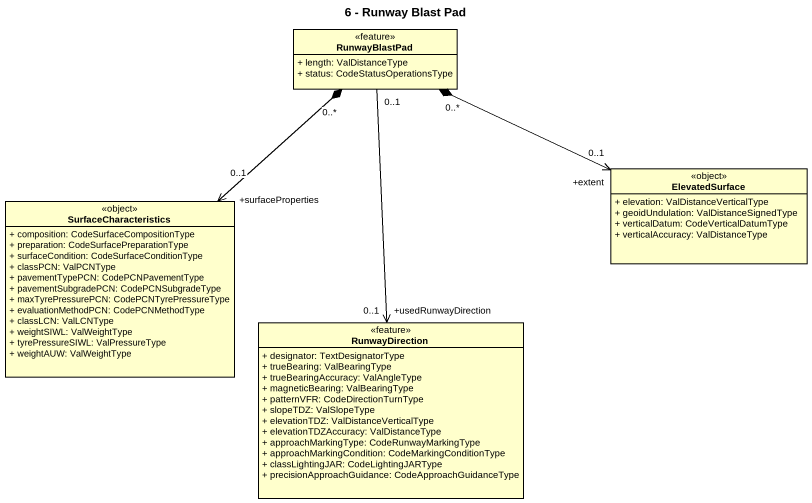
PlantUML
@startuml
title 6 - Runway Blast Pad
hide circle
hide empty members
skinparam classAttributeIconSize 0
class RunwayBlastPad <<feature>> {
  + length: ValDistanceType
  + status: CodeStatusOperationsType
}
class ElevatedSurface <<object>> {
  + elevation: ValDistanceVerticalType
  + geoidUndulation: ValDistanceSignedType
  + verticalDatum: CodeVerticalDatumType
  + verticalAccuracy: ValDistanceType
}
class SurfaceCharacteristics <<object>> {
  + composition: CodeSurfaceCompositionType
  + preparation: CodeSurfacePreparationType
  + surfaceCondition: CodeSurfaceConditionType
  + classPCN: ValPCNType
  + pavementTypePCN: CodePCNPavementType
  + pavementSubgradePCN: CodePCNSubgradeType
  + maxTyrePressurePCN: CodePCNTyrePressureType
  + evaluationMethodPCN: CodePCNMethodType
  + classLCN: ValLCNType
  + weightSIWL: ValWeightType
  + tyrePressureSIWL: ValPressureType
  + weightAUW: ValWeightType
}
class RunwayDirection <<feature>> {
  + designator: TextDesignatorType
  + trueBearing: ValBearingType
  + trueBearingAccuracy: ValAngleType
  + magneticBearing: ValBearingType
  + patternVFR: CodeDirectionTurnType
  + slopeTDZ: ValSlopeType
  + elevationTDZ: ValDistanceVerticalType
  + elevationTDZAccuracy: ValDistanceType
  + approachMarkingType: CodeRunwayMarkingType
  + approachMarkingCondition: CodeMarkingConditionType
  + classLightingJAR: CodeLightingJARType
  + precisionApproachGuidance: CodeApproachGuidanceType
}
RunwayBlastPad "0..*" *-right-> "+extent\n0..1" ElevatedSurface
RunwayBlastPad "0..*" *--> "+surfaceProperties\n0..1" SurfaceCharacteristics
RunwayBlastPad "0..1" --> "+usedRunwayDirection\n0..1" RunwayDirection
@enduml
